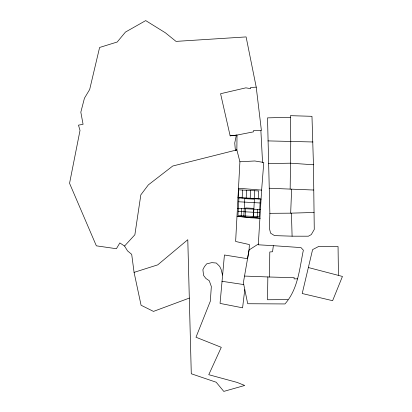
<?xml version="1.0" encoding="UTF-8"?>
<svg xmlns="http://www.w3.org/2000/svg" width="412" height="412" viewBox="0 0 412 412"><rect width="100%" height="100%" fill="white"/><g stroke="black" fill="none" stroke-linecap="round" stroke-linejoin="round"><path stroke-width="0.62" d="M297.618 278.831L294.029 278.883L294.245 277.688L269.494 277.013L269.788 251.974L272.543 251.742L273.367 245.676L300.981 247.597L303.361 250.187C299.519 268.706 298.087 289.157 284.95 303.943L247.705 303.732L243.374 282.673L249.059 249.976L249.404 244.573L235.628 241.473L239.913 161.777L236.864 149.896L237.008 135.074L253.385 131.876L253.54 130.547L261.409 130.558L256.223 87.153L246.103 36.915L176.022 41.391L165.336 32.764L145.719 20.6L125.459 32.074L117.204 42.019L99.601 47.473L89.672 89.507L84.445 98.195L80.824 112.177L83.075 124.295L78.486 125.15L80.016 130.424L69.556 183.319L96.351 245.835L116.4 248.714L119.846 242.941L124.558 246.031L127.524 250.882L131.696 254.348L134.07 272.368L141.074 305.246L153.475 311.405L189.314 298.087M267.846 276.952L267.517 299.745L287.937 299.617M313.743 190.03L290.161 189.098L290.759 141.646L290.403 115.674L311.977 116.313L313.45 164.774L314.263 229.453L311.292 234.588L308.387 236.2L292.098 236.184L274.5 235.613L270.596 233.177L269.366 228.269L269.865 213.323L267.532 117.868L290.635 117.281M269.865 213.323L290.671 213.164L291.619 189.324M238.131 197.863L238.574 189.829L258.659 190.947L258.211 198.981M241.566 208.508L241.118 216.542L245.135 216.763L245.624 207.947L253.658 208.395L253.169 217.212L257.186 217.433L257.634 209.404M242.148 198.084L242.591 190.05M243.816 215.903L244.78 198.646L254.42 199.181L253.457 216.444M246.165 198.306L246.608 190.277M250.177 198.532L250.625 190.499M254.194 198.754L254.642 190.72M239.913 161.777L254.827 160.974L263.783 162.483L261.62 190.107L258.298 244.8L273.367 245.676M258.355 244.017L249.059 249.976L247.56 258.705L224.427 254.997L220.054 303.402L242.591 307.826L244.764 289.595M256.223 87.153L250.589 87.493L250.656 88.621L245.84 87.849L220.58 93.72L230.138 135.831L237.008 135.074L236.349 135.157L234.737 142.995L235.381 150.267L236.864 149.896L172.736 166.021L148.341 184.895L140.827 194.871L134.873 234.763L124.558 246.031M134.07 272.368L157.729 264.864L187.79 239.702L191.281 373.761L216.187 382.228L223.788 391.4L244.728 385.467L237.075 382.403L208.766 374.704L221.28 347.321L195.988 337.237L210.321 301.213L211.341 286.567L209.255 280.721L205.902 278.471L203.574 275.432L202.889 269.669L204.434 266.657L206.68 263.871L211.758 262.64L216.29 263.026L219.689 266.389L221.12 269.427L222.526 275.077M230.138 135.831L236.349 135.157M290.671 213.164L314.073 212.474M268.634 163.549L290.589 163.188L313.45 164.774M312.94 141.975L267.888 140.899M244.589 276.066L269.494 277.013M269.201 188.233L290.161 189.098M237.982 197.853L261.12 199.14M238.713 201.777L260.101 202.967M237.487 208.281L260.538 209.564M238.177 211.418L259.565 212.607M238.44 188.248L261.62 190.107M221.944 281.288L243.755 284.563M308.367 267.527L342.444 276.447L332.623 300.688L302.207 293.524L312.595 249.62L318.955 246.314L338.051 246.484L338.443 275.175M260.884 130.692L262.557 162.441M291.433 213.159L292.098 236.184M238.945 197.616L237.945 215.579L259.333 216.769L260.332 198.805L238.945 197.616M260.06 218.2L251.032 217.814L237.101 216.315L260.06 218.2"/></g></svg>
